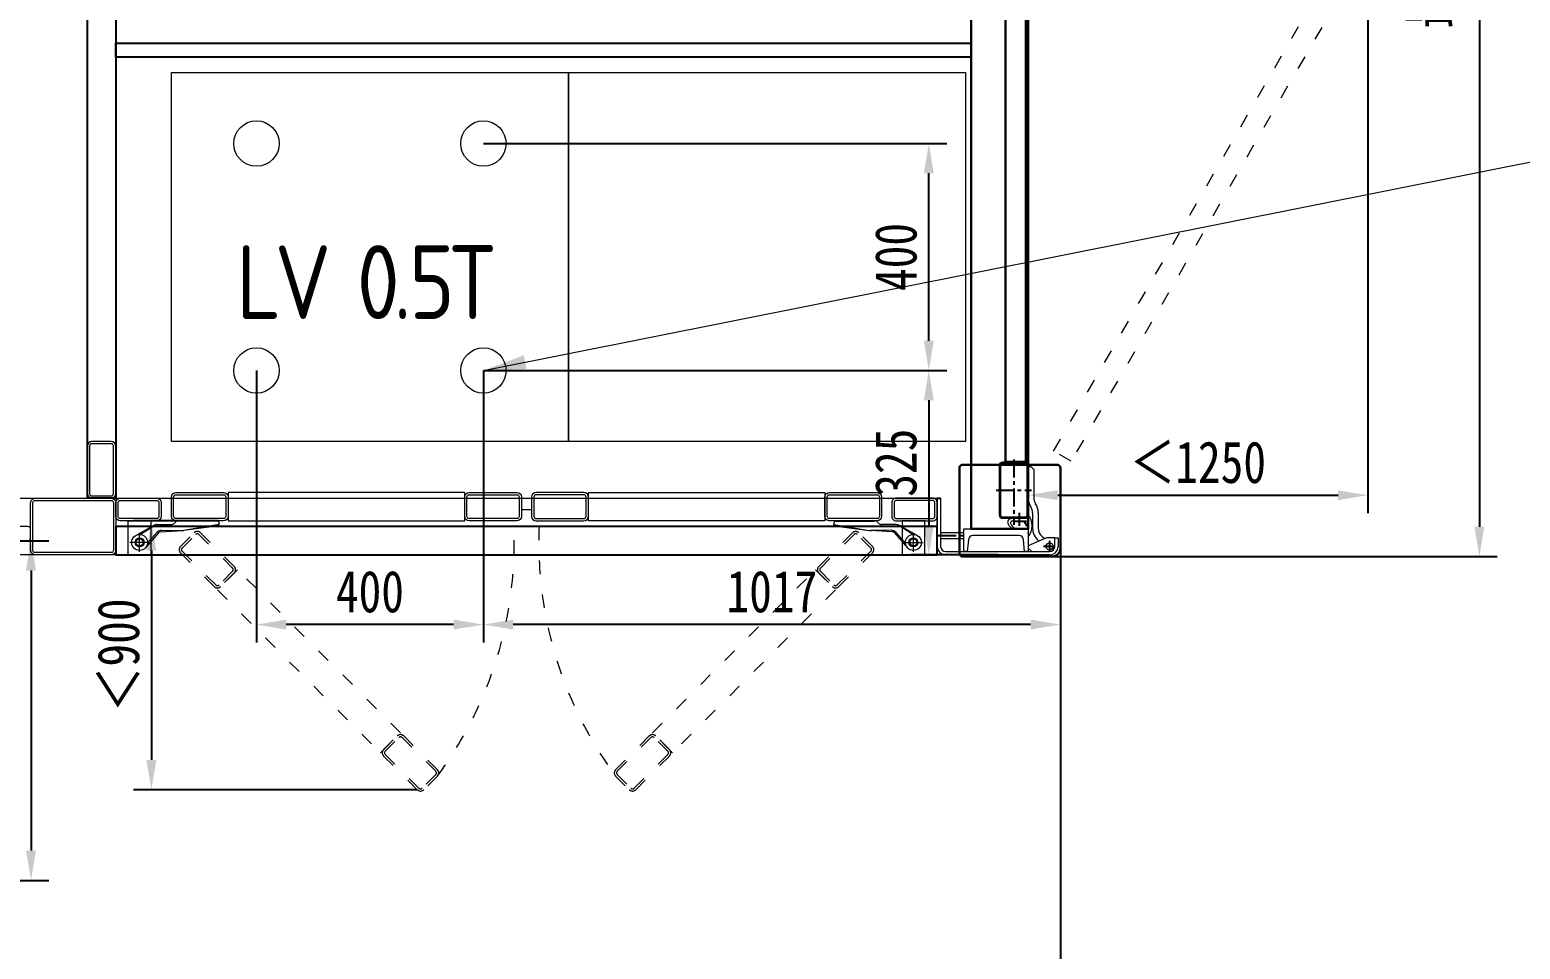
# Model space of a CAD drawing. Header units: millimetres. Extents: x 0 to 87554, y -20854 to 20404.
# Drawn here: x 11251 to 13878, y -16603 to -14982 of the extents above; entities that cross this region are included whole.
import ezdxf

# ---------------------------------------------------------------- set-up
doc = ezdxf.new("R2010")
doc.units = ezdxf.units.MM
doc.linetypes.add('ACAD_ISO03W100', pattern=[30, 12, -18])
doc.linetypes.add('CENTER', pattern=[50.8, 31.75, -6.35, 6.35, -6.35])
doc.layers.get('0').update_dxf_attribs({"lineweight": 15})
doc.layers.get('Defpoints').update_dxf_attribs({"lineweight": 15})
for name, color, linetype, lineweight in [('AM_0', 7, 'Continuous', 30), ('CO', 7, 'Continuous', 9), ('THICK', 7, 'Continuous', 0), ('标注', 1, 'Continuous', 18)]:
    doc.layers.add(name, color=color, linetype=linetype, lineweight=lineweight)
doc.layers.add('CT', color=4, linetype='CENTER')
doc.styles.get("Standard").update_dxf_attribs({"font": 'isocp.shx', "width": 0.707, "bigfont": 'hztxt.shx'})
doc.styles.add('txtstyle_200', font='tssdeng.shx', dxfattribs={"bigfont": 'hztxt.shx'})
doc.styles.add('仿宋', font='', dxfattribs={"width": 0.8})
doc.styles.get('仿宋').set_extended_font_data('仿宋_gb2312')
doc.dimstyles.new('12倍', dxfattribs={"dimscale": 21, "dimtxt": 3.5, "dimasz": 2.5, "dimexe": 1.5, "dimexo": 0, "dimgap": 1, "dimtad": 1, "dimtoh": 1, "dimdsep": 46, "dimtxsty": '仿宋', "dimcen": 2.5, "dimdle": 5, "dimclrd": 4, "dimclre": 4, "dimclrt": 3, "dimadec": 0, "dimazin": 0, "dimtfac": 1, "dimtmove": 0, "dimatfit": 3, "dimfxl": 1, "dimtolj": 1, "dimarcsym": 0})
doc.dimstyles.new('DJ', dxfattribs={"dimtxt": 75, "dimasz": 75, "dimexe": 20, "dimexo": 0, "dimgap": 20, "dimtad": 1, "dimdec": 1, "dimtxsty": 'Standard', "dimcen": 10, "dimclrd": 95, "dimclre": 95, "dimclrt": 95, "dimadec": 0, "dimazin": 0, "dimtfac": 1, "dimtdec": 1, "dimtmove": 1, "dimatfit": 3, "dimfxl": 1, "dimlwd": 13, "dimlwe": 15, "dimarcsym": 0})

# ---------------------------------------------------------------- blocks, each defined once
blk = doc.blocks.new('*D193')
at = {"layer": 'Defpoints', "color": 0, "lineweight": -3}
for p in [(13609.3, -14843.6), (13010.4, -15724.4), (13609.3, -15802.5)]:
    blk.add_point(p, dxfattribs=at)
at = {"layer": 'THICK', "color": 4, "linetype": 'Continuous', "lineweight": -2}
for p, q in [((13609.3, -14843.6), (13609.3, -15834)), ((13010.4, -15724.4), (13010.4, -15834)), ((13062.9, -15802.5), (13556.8, -15802.5))]:
    blk.add_line(p, q, dxfattribs=at)
at = {"layer": 'THICK', "color": 4, "lineweight": -3}
for points in [[(13062.9, -15793.8), (13062.9, -15811.3), (13010.4, -15802.5)], [(13556.8, -15793.8), (13556.8, -15811.3), (13609.3, -15802.5)]]:
    blk.add_solid(points, dxfattribs=at)
at = {"layer": 'THICK', "color": 3, "lineweight": -3, "insert": (13309.8, -15744.8), "char_height": 73.5, "attachment_point": 5, "style": '仿宋'}
blk.add_mtext('\\A1;＜1250', dxfattribs=at)
blk = doc.blocks.new('*D181')
at = {"layer": 'Defpoints', "color": 0, "lineweight": -3}
for p in [(7009.4, -15809.3), (13067.4, -15809.3), (7009.4, -16844.6)]:
    blk.add_point(p, dxfattribs=at)
at = {"layer": 'THICK', "color": 4, "linetype": 'Continuous', "lineweight": -2}
for p, q in [((7009.4, -15809.3), (7009.4, -16876.1)), ((13067.4, -15809.3), (13067.4, -16876.1)), ((13014.9, -16844.6), (7061.9, -16844.6))]:
    blk.add_line(p, q, dxfattribs=at)
at = {"layer": 'THICK', "color": 4, "lineweight": -3}
for points in [[(7061.9, -16835.8), (7061.9, -16853.3), (7009.4, -16844.6)], [(13014.9, -16835.8), (13014.9, -16853.3), (13067.4, -16844.6)]]:
    blk.add_solid(points, dxfattribs=at)
at = {"layer": 'THICK', "color": 3, "lineweight": -3, "insert": (10111.4, -16758.2), "char_height": 73.5, "attachment_point": 5, "style": '仿宋'}
blk.add_mtext('\\A1;最大长度 6058{\\H0.7x;\\S+0^ -5;}', dxfattribs=at)
blk = doc.blocks.new('*D182')
at = {"layer": 'Defpoints', "color": 0, "lineweight": -3}
for p in [(13020.7, -13472.7), (13020.7, -15910.7), (13805.9, -15910.7)]:
    blk.add_point(p, dxfattribs=at)
at = {"layer": 'THICK', "color": 4, "linetype": 'Continuous', "lineweight": -2}
for p, q in [((13020.7, -13472.7), (13837.4, -13472.7)), ((13805.9, -13525.2), (13805.9, -15858.2)), ((13020.7, -15910.7), (13837.4, -15910.7))]:
    blk.add_line(p, q, dxfattribs=at)
at = {"layer": 'THICK', "color": 4, "lineweight": -3}
for points in [[(13797.2, -13525.2), (13814.7, -13525.2), (13805.9, -13472.7)], [(13797.2, -15858.2), (13814.7, -15858.2), (13805.9, -15910.7)]]:
    blk.add_solid(points, dxfattribs=at)
at = {"layer": 'THICK', "color": 3, "lineweight": -3, "insert": (13719.6, -14691.7), "char_height": 73.5, "attachment_point": 5, "rotation": 90, "style": '仿宋'}
blk.add_mtext('\\A1;最大宽度 2438{\\H0.7x;\\S+0^ -5;}', dxfattribs=at)
blk = doc.blocks.new('gt56y77')
at = {"layer": 'CO'}
for p, q in [((-95.6, 6.5), (-96.9, 2)), ((-95.6, 6.5), (-96.9, 2)), ((-96.9, 0), (-96.9, 2)), ((-96.9, 0), (-96.9, 2)), ((-91.9, -3), (-96.9, 0)), ((-96.9, 0), (-35, -10.3)), ((-91.9, -3), (-96.9, 0)), ((-96.9, 0), (-35, -10.3)), ((-18.2, 2.6), (-19.5, 3.9)), ((-18.2, 2.6), (-19.5, 3.9)), ((12.4, 0), (-12.4, 0)), ((12.4, 0), (-12.4, 0)), ((-91.9, -3), (-35, -10.3)), ((-91.9, -3), (-35, -10.3)), ((6.1, -12.8), (-33.4, -10.5)), ((6.1, -12.8), (-33.4, -10.5)), ((4.4, -10), (-31.5, -10.5)), ((4.4, -10), (-31.5, -10.5)), ((9.5, -14.5), (32.6, -40.8)), ((9.5, -14.5), (32.6, -40.8)), ((26.6, -29.9), (12, -13.4)), ((26.6, -29.9), (12, -13.4)), ((49.9, -19.2), (17.2, -1.2)), ((49.9, -19.2), (17.2, -1.2)), ((49.9, -19.2), (17.2, -1.2)), ((49.9, -19.2), (17.2, -1.2)), ((38.6, -15.3), (17.4, -1.6)), ((38.6, -15.3), (17.4, -1.6)), ((38.6, -15.3), (17.4, -1.6)), ((38.6, -15.3), (17.4, -1.6)), ((43.1, -48.3), (43.1, -14.3)), ((43.1, -48.3), (43.1, -14.3)), ((43.1, -48.3), (43.1, -14.3)), ((43.1, -48.3), (43.1, -14.3)), ((43.1, -47.6), (43.1, -14.8)), ((43.1, -47.6), (43.1, -14.8)), ((43.1, -47.6), (43.1, -14.8)), ((43.1, -47.6), (43.1, -14.8)), ((26.2, -31.5), (60.2, -31.5)), ((26.2, -31.5), (60.2, -31.5)), ((26.2, -31.5), (60.2, -31.5)), ((26.2, -31.5), (60.2, -31.5)), ((27.2, -31.5), (59.6, -31.5)), ((27.2, -31.5), (59.6, -31.5)), ((27.2, -31.5), (59.6, -31.5)), ((27.2, -31.5), (59.6, -31.5))]:
    blk.add_line(p, q, dxfattribs=at)
for points in [[(85.1, 14.5), (85.1, 38.5, 0.414214), (77.1, 46.5), (13.1, 46.5, 0.414214), (5.1, 38.5), (5.1, 14.5, 0.414214), (13.1, 6.5), (77.1, 6.5, 0.414214)], [(81.1, 14.5), (81.1, 38.5, 0.414214), (77.1, 42.5), (13.1, 42.5, 0.414214), (9.1, 38.5), (9.1, 14.5, 0.414214), (13.1, 10.5), (77.1, 10.5, 0.414214)]]:
    blk.add_lwpolyline(points, format="xyb", close=True, dxfattribs=at)
blk.add_lwpolyline([(63.1, 6.5), (23.1, 6.5), (23.1, -53.5), (63.1, -53.5)], close=True, dxfattribs=at)
blk.add_lwpolyline([(63.1, 6.5), (23.1, 6.5), (23.1, -53.5), (63.1, -53.5)], close=True, dxfattribs=at)
blk.add_lwpolyline([(63.1, 6.5), (23.1, 6.5), (23.1, -53.5), (63.1, -53.5)], close=True, dxfattribs=at)
blk.add_lwpolyline([(63.1, 6.5), (23.1, 6.5), (23.1, -53.5), (63.1, -53.5)], close=True, dxfattribs=at)
blk.add_lwpolyline([(63.1, 6.5), (23.1, 6.5), (23.1, -53.5), (63.1, -53.5)], close=True, dxfattribs=at)
blk.add_lwpolyline([(63.1, 6.5), (23.1, 6.5), (23.1, -53.5), (63.1, -53.5)], close=True, dxfattribs=at)
for radius in [14, 14, 14, 14, 8, 8, 8, 8, 6.25, 6.25, 6.25, 6.25]:
    blk.add_circle((43.1, -31.5), radius, dxfattribs=at)
for centre, radius, start, end in [((-25.4, -1.5), 8, 42.7094, 90), ((-25.4, -1.5), 8, 42.7094, 90), ((-12.4, 8), 8, 222.7094, 270), ((-12.4, 8), 8, 222.7094, 270), ((12, -10), 10, 57.1125, 90), ((12, -10), 10, 57.1125, 90), ((12.4, -10), 10, 61.1779, 90), ((12.4, -10), 10, 61.1779, 90), ((-31.9, 14.5), 25, 262.682, 270.7922), ((-31.9, 14.5), 25, 262.682, 270.7922), ((4.5, -20), 10, 41.3869, 90.7922), ((4.5, -20), 10, 41.3869, 90.7922), ((5.8, -17.8), 5, 41.3869, 86.5491), ((5.8, -17.8), 5, 41.3869, 86.5491), ((46.8, -2.7), 15, 237.1125, 262.7898), ((46.8, -2.7), 15, 237.1125, 262.7898), ((46.8, -2.7), 15, 237.1125, 262.7898), ((46.8, -2.7), 15, 237.1125, 262.7898), ((15.4, -39.8), 15, 16.724, 41.3869), ((15.4, -39.8), 15, 16.724, 41.3869), ((15.4, -39.8), 15, 16.724, 41.3869), ((15.4, -39.8), 15, 16.724, 41.3869)]:
    blk.add_arc(centre, radius, start, end, dxfattribs=at)
at = {"layer": 'THICK', "lineweight": -3}
blk.add_line((-95.6, 6.5), (-25.2, 6.5), dxfattribs=at)
blk.add_line((-95.6, 6.5), (-25.2, 6.5), dxfattribs=at)
blk = doc.blocks.new('gy677')
at = {"lineweight": -3}
blk.add_line((-15, 94), (-9, 94), dxfattribs=at)
at = {"layer": 'CO'}
for p, q in [((-15, 9), (-15, 94)), ((-9, 94), (-9, 9)), ((0, 0), (183, 0)), ((192, 9), (192, 24)), ((192, 24), (198, 24)), ((198, 24), (198, 9)), ((183, -6), (0, -6))]:
    blk.add_line(p, q, dxfattribs=at)
for centre, radius, start, end in [((0, 9), 15, 180, 270), ((0, 9), 9, 180, 270), ((183, 9), 9, 270, 0), ((183, 9), 15, 270, 360)]:
    blk.add_arc(centre, radius, start, end, dxfattribs=at)
blk = doc.blocks.new('*D189')
at = {"layer": 'Defpoints', "color": 0, "lineweight": -3}
for p in [(12050.4, -15582.7), (13067.4, -15853), (12050.4, -16030.5)]:
    blk.add_point(p, dxfattribs=at)
at = {"layer": 'THICK', "color": 4, "linetype": 'Continuous', "lineweight": -2}
for p, q in [((12050.4, -15582.7), (12050.4, -16062)), ((13067.4, -15853), (13067.4, -16062)), ((13014.9, -16030.5), (12102.9, -16030.5))]:
    blk.add_line(p, q, dxfattribs=at)
at = {"layer": 'THICK', "color": 4, "lineweight": -3}
for points in [[(12102.9, -16021.7), (12102.9, -16039.2), (12050.4, -16030.5)], [(13014.9, -16021.7), (13014.9, -16039.2), (13067.4, -16030.5)]]:
    blk.add_solid(points, dxfattribs=at)
at = {"layer": 'THICK', "color": 3, "lineweight": -3, "insert": (12558.9, -15972.7), "char_height": 73.5, "attachment_point": 5, "style": '仿宋'}
blk.add_mtext('\\A1;1017', dxfattribs=at)
blk = doc.blocks.new('*D190')
at = {"layer": 'Defpoints', "color": 0, "lineweight": -3}
for p in [(11650.4, -15582.7), (12050.4, -15582.7), (11650.4, -16030.5)]:
    blk.add_point(p, dxfattribs=at)
at = {"layer": 'THICK', "color": 4, "linetype": 'Continuous', "lineweight": -2}
for p, q in [((11650.4, -15582.7), (11650.4, -16062)), ((12050.4, -15582.7), (12050.4, -16062)), ((11997.9, -16030.5), (11702.9, -16030.5))]:
    blk.add_line(p, q, dxfattribs=at)
at = {"layer": 'THICK', "color": 4, "lineweight": -3}
for points in [[(11702.9, -16021.7), (11702.9, -16039.2), (11650.4, -16030.5)], [(11997.9, -16021.7), (11997.9, -16039.2), (12050.4, -16030.5)]]:
    blk.add_solid(points, dxfattribs=at)
at = {"layer": 'THICK', "color": 3, "lineweight": -3, "insert": (11850.4, -15972.7), "char_height": 73.5, "attachment_point": 5, "style": '仿宋'}
blk.add_mtext('\\A1;400', dxfattribs=at)
blk = doc.blocks.new('*D191')
at = {"layer": 'Defpoints', "color": 0, "lineweight": -3}
for p in [(12050.4, -15582.7), (12835.5, -15907.7), (12956.9, -15907.7)]:
    blk.add_point(p, dxfattribs=at)
at = {"layer": 'THICK', "color": 4, "linetype": 'Continuous', "lineweight": -2}
for p, q in [((12050.4, -15582.7), (12867, -15582.7)), ((12835.5, -15635.2), (12835.5, -15855.2)), ((12956.9, -15907.7), (12804, -15907.7))]:
    blk.add_line(p, q, dxfattribs=at)
at = {"layer": 'THICK', "color": 4, "lineweight": -3}
for points in [[(12826.7, -15635.2), (12844.2, -15635.2), (12835.5, -15582.7)], [(12826.7, -15855.2), (12844.2, -15855.2), (12835.5, -15907.7)]]:
    blk.add_solid(points, dxfattribs=at)
at = {"layer": 'THICK', "color": 3, "lineweight": -3, "insert": (12777.7, -15745.2), "char_height": 73.5, "attachment_point": 5, "rotation": 90, "style": '仿宋'}
blk.add_mtext('\\A1;325', dxfattribs=at)
blk = doc.blocks.new('*D192')
at = {"layer": 'Defpoints', "color": 0, "lineweight": -3}
for p in [(12050.4, -15182.7), (12835.5, -15182.7), (12050.4, -15582.7)]:
    blk.add_point(p, dxfattribs=at)
at = {"layer": 'THICK', "color": 4, "linetype": 'Continuous', "lineweight": -2}
for p, q in [((12050.4, -15182.7), (12867, -15182.7)), ((12835.5, -15530.2), (12835.5, -15235.2)), ((12050.4, -15582.7), (12867, -15582.7))]:
    blk.add_line(p, q, dxfattribs=at)
at = {"layer": 'THICK', "color": 4, "lineweight": -3}
for points in [[(12826.7, -15235.2), (12844.2, -15235.2), (12835.5, -15182.7)], [(12826.7, -15530.2), (12844.2, -15530.2), (12835.5, -15582.7)]]:
    blk.add_solid(points, dxfattribs=at)
at = {"layer": 'THICK', "color": 3, "lineweight": -3, "insert": (12777.7, -15382.7), "char_height": 73.5, "attachment_point": 5, "rotation": 90, "style": '仿宋'}
blk.add_mtext('\\A1;400', dxfattribs=at)
blk = doc.blocks.new('*D176')
at = {"layer": 'Defpoints', "color": 0, "lineweight": -3}
for p in [(11543.3, -15847.7), (11465.2, -16321.5), (11933.9, -16321.5)]:
    blk.add_point(p, dxfattribs=at)
at = {"layer": 'THICK', "color": 4, "linetype": 'Continuous', "lineweight": -2}
for p, q in [((11543.3, -15847.7), (11433.7, -15847.7)), ((11465.2, -15900.2), (11465.2, -16269)), ((11933.9, -16321.5), (11433.7, -16321.5))]:
    blk.add_line(p, q, dxfattribs=at)
at = {"layer": 'THICK', "color": 4, "lineweight": -3}
for points in [[(11456.5, -15900.2), (11474, -15900.2), (11465.2, -15847.7)], [(11456.5, -16269), (11474, -16269), (11465.2, -16321.5)]]:
    blk.add_solid(points, dxfattribs=at)
at = {"layer": 'THICK', "color": 3, "lineweight": -3, "insert": (11407.5, -16084.6), "char_height": 73.5, "attachment_point": 5, "rotation": 90, "style": '仿宋'}
blk.add_mtext('\\A1;＜900', dxfattribs=at)
blk = doc.blocks.new('*D178')
at = {"layer": 'Defpoints', "color": 0, "lineweight": -3}
for p in [(11174.9, -15882.7), (10597.8, -16481.3), (11253, -16481.3)]:
    blk.add_point(p, dxfattribs=at)
at = {"layer": 'THICK', "color": 4, "linetype": 'Continuous', "lineweight": -2}
for p, q in [((11174.9, -15882.7), (11284.5, -15882.7)), ((11253, -15935.2), (11253, -16428.8)), ((10597.8, -16481.3), (11284.5, -16481.3))]:
    blk.add_line(p, q, dxfattribs=at)
at = {"layer": 'THICK', "color": 4, "lineweight": -3}
for points in [[(11244.2, -15935.2), (11261.7, -15935.2), (11253, -15882.7)], [(11244.2, -16428.8), (11261.7, -16428.8), (11253, -16481.3)]]:
    blk.add_solid(points, dxfattribs=at)
at = {"layer": 'THICK', "color": 3, "lineweight": -3, "insert": (11195.2, -16182), "char_height": 73.5, "attachment_point": 5, "rotation": 90, "style": '仿宋'}
blk.add_mtext('\\A1;＜1000', dxfattribs=at)

msp = doc.modelspace()

# ---------------------------------------------------------------- linework, layer by layer
msp.add_line((12117.388, -15827.821), (12135.388, -15827.821))
at = {"lineweight": -3}
for points in [[(11402.388, -15807.734), (11352.388, -15807.734), (11352.388, -13575.734), (11402.388, -13575.734)], [(11402.388, -15005.734), (12910.388, -15005.734), (12910.388, -15030.734), (11402.388, -15030.734)], [(12850.387, -15857.735), (11402.388, -15857.735), (11402.388, -15907.734), (12850.387, -15907.734)]]:
    msp.add_lwpolyline(points, close=True, dxfattribs=at)
at = {"color": 87, "lineweight": 13}
for points in [[(11500.388, -15057.734), (12200.388, -15057.734), (12200.388, -15707.734), (11500.388, -15707.734)], [(12200.388, -15057.734), (12900.388, -15057.734), (12900.388, -15707.734), (12200.388, -15707.734)]]:
    msp.add_lwpolyline(points, close=True, dxfattribs=at)
at = {"color": 6, "lineweight": 13}
for centre in [(11650.388, -15182.734), (12050.388, -15182.734), (11650.388, -15582.734), (12050.388, -15582.734)]:
    msp.add_circle(centre, 40, dxfattribs=at)
at = {"layer": 'AM_0'}
for points in [[(12910.388, -13521.734), (13010.388, -13521.734), (13010.388, -15861.734), (12910.388, -15861.734)], [(12970.389, -15743.734), (12970.389, -14800.734), (13006.389, -14800.734), (13006.389, -15743.734)]]:
    msp.add_lwpolyline(points, close=True, dxfattribs=at)
msp.add_lwpolyline([(13067.387, -15754.734, 0.41421356), (13061.387, -15748.734), (12895.387, -15748.734, 0.41421356), (12889.387, -15754.734), (12889.387, -15904.734, 0.41421356), (12895.387, -15910.734), (13052.887, -15910.734, 0.41421356), (13067.387, -15896.234)], format="xyb", close=True, dxfattribs=at)
at = {"layer": 'CO'}
for p, q in [((13010.388, -15752.734), (13010.388, -15806.605)), ((13015.888, -15752.734), (13010.388, -15752.734)), ((13020.388, -15757.234), (13015.888, -15752.734)), ((13020.388, -15757.234), (13020.388, -15806.605)), ((13018.388, -15833.734), (13018.388, -15860.099)), ((13028.388, -15833.734), (13028.388, -15860.099)), ((11437.64, -15873.468), (11470.344, -15855.473)), ((11448.894, -15869.559), (11470.117, -15855.836)), ((11475.165, -15854.234), (11499.887, -15854.234)), ((11481.465, -15867.066), (11520.894, -15864.688)), ((11483.124, -15864.235), (11519.044, -15864.731)), ((11505.765, -15851.66), (11507.014, -15850.308)), ((11584.389, -15854.234), (11522.574, -15864.53)), ((11579.389, -15857.234), (11522.574, -15864.53)), ((11579.389, -15857.234), (11584.389, -15854.234)), ((11583.099, -15847.734), (11584.389, -15852.234)), ((11584.389, -15854.234), (11584.389, -15852.234)), ((12977.378, -15856.401), (12975.33, -15853.203)), ((13005.186, -15848.016), (12982.486, -15848.016)), ((12987.486, -15849.216), (12987.486, -15848.016)), ((13002.456, -15849.216), (12987.486, -15849.216)), ((13008.108, -15857.015), (13004.183, -15850.216)), ((13009.494, -15857.016), (13005.223, -15849.616)), ((13009.5, -15857.016), (13008.113, -15857.016)), ((11461.373, -15885.734), (11427.337, -15885.734)), ((11461.373, -15885.734), (11427.337, -15885.734)), ((11460.327, -15885.734), (11427.95, -15885.734)), ((11460.327, -15885.734), (11427.95, -15885.734)), ((11444.389, -15902.562), (11444.389, -15868.526)), ((11444.389, -15902.562), (11444.389, -15868.526)), ((11444.389, -15901.873), (11444.389, -15869.026)), ((11444.389, -15901.873), (11444.389, -15869.026)), ((11478.015, -15868.751), (11454.893, -15894.99)), ((11460.909, -15884.162), (11475.483, -15867.622)), ((13029.104, -15883.08), (13029.57, -15883.471)), ((13035.532, -15875.42), (13039.85, -15879.043))]:
    msp.add_line(p, q, dxfattribs=at)
for points in [[(11394.388, -15707.734), (11360.388, -15707.734, 0.41421356), (11352.388, -15715.734), (11352.388, -15799.734, 0.41421356), (11360.388, -15807.734), (11394.388, -15807.734, 0.41421356), (11402.388, -15799.734), (11402.388, -15715.734, 0.41421356)], [(11394.388, -15711.734), (11360.388, -15711.734, 0.41421356), (11356.388, -15715.734), (11356.388, -15799.734, 0.41421356), (11360.388, -15803.734), (11394.388, -15803.734, 0.41421356), (11398.388, -15799.734), (11398.388, -15715.734, 0.41421356)], [(13004.639, -15843.734), (12966.139, -15843.734, -0.41421356), (12960.389, -15837.984), (12960.389, -15749.484, -0.41421356), (12966.139, -15743.734), (13004.639, -15743.734, -0.41421356), (13010.389, -15749.484), (13010.389, -15837.984, -0.41421356)], [(13004.639, -15841.434), (12966.139, -15841.434, -0.41421356), (12962.689, -15837.984), (12962.689, -15749.484, -0.41421356), (12966.139, -15746.034), (13004.639, -15746.034, -0.41421356), (13008.089, -15749.484), (13008.089, -15837.984, -0.41421356)], [(11260.388, -15807.734), (11394.388, -15807.734, -0.41421356), (11402.388, -15815.734), (11402.388, -15899.734, -0.41421356), (11394.388, -15907.734), (11260.388, -15907.734, -0.41421356), (11252.388, -15899.734), (11252.388, -15815.734, -0.41421356)], [(11260.388, -15811.734), (11394.388, -15811.734, -0.41421356), (11398.388, -15815.734), (11398.388, -15899.734, -0.41421356), (11394.388, -15903.734), (11260.388, -15903.734, -0.41421356), (11256.388, -15899.734), (11256.388, -15815.734, -0.41421356)], [(11402.388, -15839.734), (11402.388, -15815.734, -0.41421356), (11410.388, -15807.734), (11474.388, -15807.734, -0.41421356), (11482.388, -15815.734), (11482.388, -15839.734, -0.41421356), (11474.388, -15847.734), (11410.388, -15847.734, -0.41421356)], [(11406.388, -15839.734), (11406.388, -15815.734, -0.41421356), (11410.388, -15811.734), (11474.388, -15811.734, -0.41421356), (11478.388, -15815.734), (11478.388, -15839.734, -0.41421356), (11474.388, -15843.734), (11410.388, -15843.734, -0.41421356)], [(11500.388, -15839.735), (11500.388, -15805.735, -0.41421356), (11508.388, -15797.735), (11592.388, -15797.735, -0.41421356), (11600.388, -15805.735), (11600.388, -15839.735, -0.41421356), (11592.388, -15847.735), (11508.388, -15847.735, -0.41421356)], [(11504.388, -15839.735), (11504.388, -15805.735, -0.41421356), (11508.388, -15801.735), (11592.388, -15801.735, -0.41421356), (11596.388, -15805.735), (11596.388, -15839.735, -0.41421356), (11592.388, -15843.735), (11508.388, -15843.735, -0.41421356)], [(12017.388, -15839.735), (12017.388, -15805.735, -0.41421356), (12025.388, -15797.735), (12109.388, -15797.735, -0.41421356), (12117.388, -15805.735), (12117.388, -15839.735, -0.41421356), (12109.388, -15847.735), (12025.388, -15847.735, -0.41421356)], [(12021.388, -15839.735), (12021.388, -15805.735, -0.41421356), (12025.388, -15801.735), (12109.388, -15801.735, -0.41421356), (12113.388, -15805.735), (12113.388, -15839.735, -0.41421356), (12109.388, -15843.735), (12025.388, -15843.735, -0.41421356)], [(12235.388, -15839.735), (12235.388, -15805.735, 0.41421356), (12227.388, -15797.735), (12143.388, -15797.735, 0.41421356), (12135.388, -15805.735), (12135.388, -15839.735, 0.41421356), (12143.388, -15847.735), (12227.388, -15847.735, 0.41421356)], [(12231.388, -15839.735), (12231.388, -15805.735, 0.41421356), (12227.388, -15801.735), (12143.388, -15801.735, 0.41421356), (12139.388, -15805.735), (12139.388, -15839.735, 0.41421356), (12143.388, -15843.735), (12227.388, -15843.735, 0.41421356)], [(12652.387, -15839.735), (12652.387, -15805.735, -0.41421356), (12660.387, -15797.735), (12744.387, -15797.735, -0.41421356), (12752.387, -15805.735), (12752.387, -15839.735, -0.41421356), (12744.387, -15847.735), (12660.387, -15847.735, -0.41421356)], [(12656.387, -15839.735), (12656.387, -15805.735, -0.41421356), (12660.387, -15801.735), (12744.387, -15801.735, -0.41421356), (12748.387, -15805.735), (12748.387, -15839.735, -0.41421356), (12744.387, -15843.735), (12660.387, -15843.735, -0.41421356)], [(11252.388, -15862.734, 0.41421356), (11247.388, -15857.734), (11207.388, -15857.734, 0.41421356), (11202.388, -15862.734), (11202.388, -15877.734, 0.41421356), (11207.388, -15882.734), (11247.388, -15882.734, 0.41421356), (11252.388, -15877.734)], [(13002.577, -15881.036, 0.38887873), (12994.608, -15873.734), (12913.168, -15873.734, 0.38887873), (12905.199, -15881.036), (12903.388, -15901.734), (12897.388, -15901.734), (12897.388, -15861.734), (13010.388, -15861.734), (13010.388, -15901.734), (13004.388, -15901.734)], [(13048.388, -15901.734, 0.41421356), (13057.388, -15892.734), (13057.388, -15877.734), (13042.888, -15877.734), (13010.388, -15891.734), (13010.388, -15895.734), (13017.388, -15901.734), (13017.388, -15901.734)]]:
    msp.add_lwpolyline(points, format="xyb", close=True, dxfattribs=at)
for points in [[(12850.387, -15907.734), (7163.387, -15907.734), (7163.387, -15807.734), (12850.387, -15807.734)], [(11424.389, -15847.734), (11464.389, -15847.734), (11464.389, -15907.734), (11424.389, -15907.734)], [(11424.389, -15847.734), (11464.389, -15847.734), (11464.389, -15907.734), (11424.389, -15907.734)]]:
    msp.add_lwpolyline(points, close=True, dxfattribs=at)
msp.add_lwpolyline([(12897.388, -15868.734), (12856.387, -15868.734), (12856.387, -15878.734), (12897.388, -15878.734)], dxfattribs=at)
for centre, radius in [((11444.389, -15885.734), 14), ((11444.389, -15885.734), 14), ((11444.389, -15885.734), 8), ((11444.389, -15885.734), 8), ((11444.389, -15885.734), 6.25), ((11444.389, -15885.734), 6.25), ((13048.388, -15892.734), 6.35)]:
    msp.add_circle(centre, radius, dxfattribs=at)
for centre, radius, start, end in [((13040.388, -15806.605), 30, 180, 212.85988), ((13040.388, -15806.605), 20, 180, 212.85988), ((12987.63, -15856.388), 29.999, 319.3433, 40.8513), ((12998.388, -15833.734), 20, 0, 32.85988), ((12998.388, -15833.734), 30, 0, 32.85988), ((11475.547, -15864.234), 10, 90, 122.887483), ((11475.165, -15864.234), 10, 90, 118.822069), ((11482.986, -15874.234), 10, 89.207825, 138.61312), ((11481.766, -15872.057), 5, 93.450888, 138.61312), ((11499.887, -15846.234), 8, 270, 317.29061), ((11512.892, -15855.734), 8, 90, 137.29061), ((11519.389, -15839.734), 25, 269.207825, 277.317974), ((12980.386, -15849.966), 6, 89.9999, 212.6393), ((12988.328, -15849.388), 13, 212.639, 251.7393), ((12982.486, -15851.016), 3, 89.9999, 199.1358), ((12993.929, -15847.388), 15, 197.5869, 253.0084), ((13002.456, -15851.216), 3.2, 30.0018, 89.99992), ((13002.456, -15851.216), 2, 29.9977, 89.99992), ((13005.186, -15853.016), 5, 19.5685, 89.99992), ((12981.629, -15861.388), 30, 343.3317, 19.5663), ((13048.388, -15860.099), 30, 180, 230), ((13048.388, -15860.099), 20, 180, 230), ((11440.75, -15856.963), 15, 277.210189, 302.887483), ((11440.75, -15856.963), 15, 277.210189, 302.887483), ((11472.163, -15894.079), 15, 138.61312, 163.276009), ((11472.163, -15894.079), 15, 138.61312, 163.276009)]:
    msp.add_arc(centre, radius, start, end, dxfattribs=at)
at = {"layer": 'CT'}
for p, q in [((12985.389, -15739.793), (12985.389, -15854.795)), ((12953.986, -15793.734), (13016.497, -15793.734)), ((12995.524, -15856.547), (12995.524, -15833.341)), ((12851.779, -15873.734), (12901.8, -15873.734)), ((13057.902, -15892.734), (13037.861, -15892.734)), ((13048.388, -15882.795), (13048.388, -15902.549))]:
    msp.add_line(p, q, dxfattribs=at)
at = {"layer": 'THICK', "lineweight": -3}
msp.add_line((11583.099, -15847.734), (11512.743, -15847.735), dxfattribs=at)
at = {"layer": 'THICK', "color": 4, "linetype": 'ACAD_ISO03W100', "ltscale": 2}
for points in [[(13055.339, -15724.696), (13526.839, -14908.035), (13558.016, -14926.035), (13086.516, -15742.696)], [(11904.242, -16221.138), (11616.922, -15933.817), (11581.566, -15969.173), (11868.887, -16256.493)], [(12348.533, -16221.138), (12635.854, -15933.817), (12671.209, -15969.173), (12383.889, -16256.493)]]:
    msp.add_lwpolyline(points, close=True, dxfattribs=at)
at = {"layer": 'THICK'}
for points in [[(12017.388, -15797.735), (11600.388, -15797.735), (11600.388, -15847.735), (12017.388, -15847.735)], [(12235.388, -15797.735), (12652.387, -15797.735), (12652.387, -15847.735), (12235.388, -15847.735)]]:
    msp.add_lwpolyline(points, close=True, dxfattribs=at)
at = {"layer": 'THICK', "color": 4, "linetype": 'ACAD_ISO03W100', "ltscale": 2}
for points in [[(11516.512, -15892.805), (11540.554, -15868.763, -0.41421356), (11551.868, -15868.763), (11611.265, -15928.16, -0.41421356), (11611.265, -15939.474), (11587.223, -15963.516, -0.41421356), (11575.909, -15963.516), (11516.512, -15904.119, -0.41421356)], [(12736.263, -15892.805), (12712.221, -15868.763, 0.41421356), (12700.908, -15868.763), (12641.511, -15928.16, 0.41421356), (12641.511, -15939.474), (12665.552, -15963.516, 0.41421356), (12676.866, -15963.516), (12736.263, -15904.119, 0.41421356)], [(11519.341, -15895.633), (11543.382, -15871.592, -0.41421356), (11549.039, -15871.592), (11608.436, -15930.989, -0.41421356), (11608.436, -15936.646), (11584.395, -15960.687, -0.41421356), (11578.738, -15960.687), (11519.341, -15901.29, -0.41421356)], [(12733.434, -15895.633), (12709.393, -15871.592, 0.41421356), (12703.736, -15871.592), (12644.339, -15930.989, 0.41421356), (12644.339, -15936.646), (12668.381, -15960.687, 0.41421356), (12674.038, -15960.687), (12733.434, -15901.29, 0.41421356)], [(11874.543, -16250.836), (11898.585, -16226.794, -0.41421356), (11909.899, -16226.794), (11969.296, -16286.191, -0.41421356), (11969.296, -16297.505), (11945.254, -16321.547, -0.41421356), (11933.94, -16321.547), (11874.543, -16262.15, -0.41421356)], [(11877.372, -16253.665), (11901.413, -16229.623, -0.41421356), (11907.07, -16229.623), (11966.467, -16289.02, -0.41421356), (11966.467, -16294.677), (11942.426, -16318.718, -0.41421356), (11936.769, -16318.718), (11877.372, -16259.321, -0.41421356)], [(12378.232, -16250.836), (12354.19, -16226.794, 0.41421356), (12342.877, -16226.794), (12283.48, -16286.191, 0.41421356), (12283.48, -16297.505), (12307.521, -16321.547, 0.41421356), (12318.835, -16321.547), (12378.232, -16262.15, 0.41421356)], [(12375.403, -16253.665), (12351.362, -16229.623, 0.41421356), (12345.705, -16229.623), (12286.308, -16289.02, 0.41421356), (12286.308, -16294.677), (12310.35, -16318.718, 0.41421356), (12316.006, -16318.718), (12375.403, -16259.321, 0.41421356)]]:
    msp.add_lwpolyline(points, format="xyb", close=True, dxfattribs=at)
for centre, start, end in [((11410.958, -15885.734), 323.645509, 2.312711), ((12841.818, -15885.734), 177.687289, 216.354491)]:
    msp.add_arc(centre, 693.827, start, end, dxfattribs=at)

# ---------------------------------------------------------------- block references
at = {"lineweight": -3}
for name, p in [('gt56y77', (12765.25, -15854.234)), ('gy677', (12865.386, -15901.734))]:
    msp.add_blockref(name, p, dxfattribs=at)

# ---------------------------------------------------------------- texts
at = {"layer": '标注', "color": 1, "lineweight": 0, "insert": (11614.611, -15491.936), "char_height": 130, "width": 564.76759, "attachment_point": 7, "style": 'txtstyle_200'}
msp.add_mtext('{\\Fgbenor,gbcbig|c134;\\T0.8;LV 0.5T}', dxfattribs=at)

# ---------------------------------------------------------------- dimensions: what is measured, and where the dimension line sits
at = {"layer": 'THICK', "lineweight": -3}
for base, p1, p2, text, picture, middle in [((13805.928, -15910.734), (13020.677, -13472.734), (13020.677, -15910.734), '最大宽度 <>{\\H0.7x;\\S+0^ -5;}', '*D182', (13719.565, -14691.734)), ((11465.236, -16321.547), (11543.344, -15847.735), (11933.94, -16321.547), '＜900', '*D176', (11407.486, -16084.641)), ((11252.997, -16481.295), (11174.888, -15882.734), (10597.803, -16481.295), '＜1000', '*D178', (11195.247, -16182.015))]:
    dim = msp.add_linear_dim(base=base, p1=p1, p2=p2, angle=270, text=text, dimstyle='12倍', dxfattribs=at)
    dim.commit()
    dim.dimension.update_dxf_attribs({"geometry": picture, "text_midpoint": middle})
dim = msp.add_linear_dim(base=(13609.284, -15802.538), p1=(13010.388, -15724.43), p2=(13609.284, -14843.628), text='＜1250', dimstyle='12倍', dxfattribs=at)
dim.commit()
dim.dimension.update_dxf_attribs({"geometry": '*D193', "text_midpoint": (13309.836, -15744.788)})
for base, p2, picture, middle in [((12835.461, -15182.734), (12050.388, -15182.734), '*D192', (12777.711, -15382.734)), ((12835.461, -15907.734), (12956.887, -15907.734), '*D191', (12777.711, -15745.234))]:
    dim = msp.add_linear_dim(base=base, p1=(12050.388, -15582.734), p2=p2, angle=90, dimstyle='12倍', dxfattribs=at)
    dim.commit()
    dim.dimension.update_dxf_attribs({"geometry": picture, "text_midpoint": middle})
for base, p1, p2, picture, middle in [((11650.388, -16030.457), (12050.388, -15582.734), (11650.388, -15582.734), '*D190', (11850.388, -15972.707)), ((12050.388, -16030.457), (13067.387, -15852.974), (12050.388, -15582.734), '*D189', (12558.888, -15972.707))]:
    dim = msp.add_linear_dim(base=base, p1=p1, p2=p2, dimstyle='12倍', dxfattribs=at)
    dim.commit()
    dim.dimension.update_dxf_attribs({"geometry": picture, "text_midpoint": middle})
dim = msp.add_linear_dim(base=(7009.387, -16844.565), p1=(13067.387, -15809.273), p2=(7009.387, -15809.273), angle=180, text='最大长度 <>{\\H0.7x;\\S+0^ -5;}', dimstyle='12倍', dxfattribs=at)
dim.commit()
dim.dimension.update_dxf_attribs({"geometry": '*D181', "text_midpoint": (10111.387, -16844.565), "dimtype": 160})

# ---------------------------------------------------------------- leaders
msp.add_leader([(12050.388, -15582.734), (14047.964, -15185.111), (15192.376, -15185.111)], dimstyle='DJ', override={"dimgap": 20, "dimtad": 0, "dimfxl": 1.25, "dimarcsym": 1}, dxfattribs=at)

doc.saveas('drawing.dxf')
